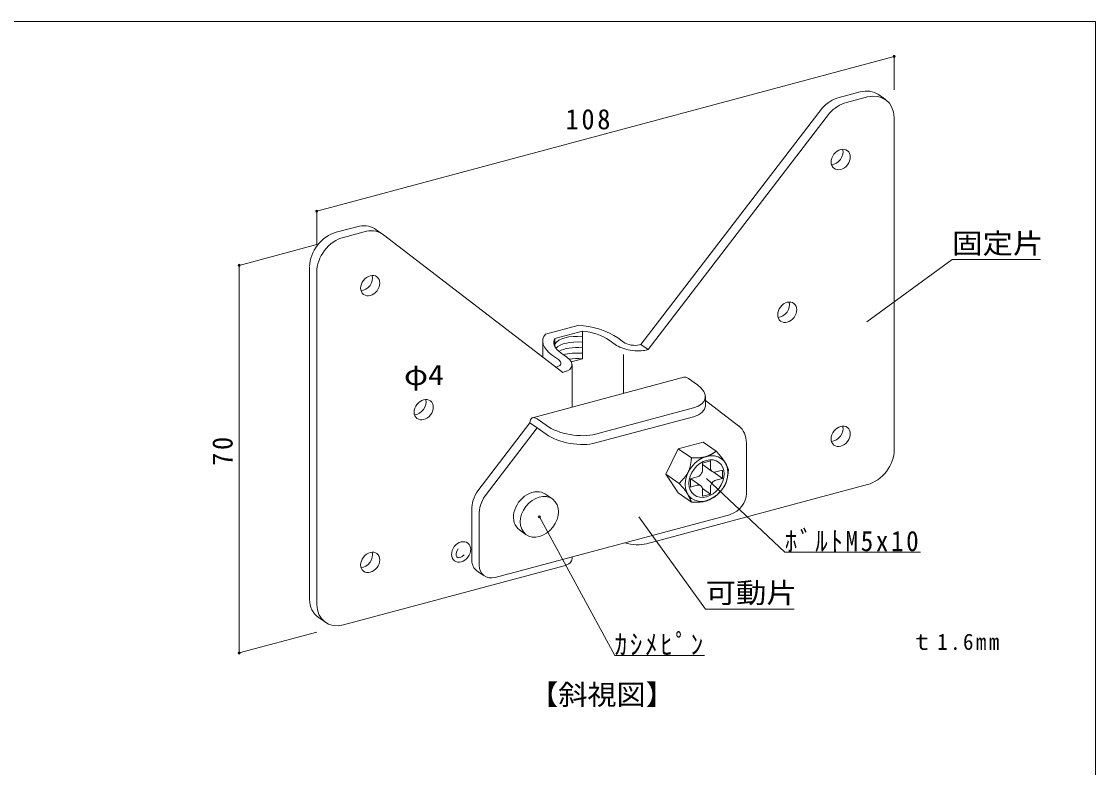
# Model space of a CAD drawing. Units: millimetres on the paper. Extents: x -195 to 195, y -138 to 138.
# Drawn here: x 0.7 to 194.8, y 2.8 to 137.5 of the extents above; entities that cross this region are included whole.
import ezdxf
from ezdxf.enums import TextEntityAlignment as Align

# ---------------------------------------------------------------- set-up
doc = ezdxf.new("R2010")
doc.units = ezdxf.units.MM
doc.header["$PDMODE"] = 32
doc.header["$PDSIZE"] = 0.4
doc.layers.add('0-0', color=3, linetype='Continuous')
for name, color, linetype, lineweight in [('0-2_本体', 7, 'Continuous', 18), ('0-3_稼動片', 7, 'Continuous', 18), ('0-4_ﾎﾞﾙﾄ', 4, 'Continuous', 9), ('0-8_寸法線', 4, 'Continuous', 9), ('F-0_枠図面', 4, 'Continuous', 9)]:
    doc.layers.add(name, color=color, linetype=linetype, lineweight=lineweight)
doc.styles.add('ＭＳ ゴシック', font='')
doc.styles.get('ＭＳ ゴシック').set_extended_font_data('MS Gothic')

msp = doc.modelspace()

# ---------------------------------------------------------------- linework, layer by layer
at = {"layer": '0-2_本体'}
for p, q in [((148.438, 123.769), (152.233, 124.785)), ((156.824, 123.383), (155.513, 124.3)), ((145.361, 121.831), (112.63, 79.174)), ((158.373, 120.162), (158.373, 60.162)), ((57.572, 99.421), (61.742, 100.539)), ((66.093, 98.971), (64.782, 99.889)), ((98.485, 74.115), (66.093, 98.971)), ((52.742, 33.127), (52.742, 93.127)), ((95.361, 81.05), (101.198, 82.614)), ((94.87, 79.804), (94.87, 76.889)), ((109.484, 79.6), (108.419, 80.345)), ((112.34, 79.096), (112.63, 79.174)), ((98.485, 74.115), (98.775, 74.193)), ((100.17, 75.485), (100.17, 67.831)), ((113.65, 43.178), (153.543, 53.868)), ((100.17, 40.798), (100.17, 40.485)), ((58.882, 28.503), (98.775, 39.193)), ((55.602, 28.988), (54.292, 29.906))]:
    msp.add_line(p, q, dxfattribs=at)
at = {"layer": '0-2_本体', "color": 4, "lineweight": 9}
for p, q in [((149.748, 122.851), (153.543, 123.868)), ((146.672, 120.913), (113.94, 78.256)), ((58.882, 98.503), (63.053, 99.621)), ((54.053, 32.209), (54.053, 92.209)), ((97.087, 80.243), (102.037, 81.57)), ((102.037, 81.57), (102.037, 76.57)), ((97.087, 80.243), (97.087, 78.765)), ((107.938, 79.186), (106.873, 79.931)), ((113.94, 78.256), (112.63, 79.174)), ((113.536, 78.148), (113.94, 78.256)), ((97.699, 76.442), (96.635, 77.188)), ((99.245, 76.856), (98.18, 77.602)), ((100.022, 76.03), (102.037, 76.57)), ((109.448, 77.374), (109.448, 70.317)), ((97.26, 75.055), (97.465, 75.11))]:
    msp.add_line(p, q, dxfattribs=at)
at = {"layer": '0-2_本体'}
for centre, major_axis, ratio, start_param, end_param in [((152.233, 119.785), (3.398, 4.429), 0.775, 0.0337821, 0.7804232), ((153.543, 118.868), (3.398, 4.429), 0.775, 5.5027621, 7.0636086), ((148.438, 118.769), (3.398, 4.429), 0.775, 0.7804232, 1.4708852), ((57.572, 94.421), (3.398, 4.429), 0.775, 0.7804232, 2.3412697), ((61.384, 95.46), (3.398, 4.429), 0.775, 0.0000058, 0.7061904), ((62.694, 94.542), (3.398, 4.429), 0.775, 0.0000058, 0.7061904), ((102.527, 78.767), (-7.63, 1.345), 0.475, 3.9177568, 4.9703372), ((102.527, 78.767), (-7.63, 1.345), 0.475, 6.006769, 7.0593494), ((111.029, 80.014), (-2.001, 0.353), 0.475, 0.7761641, 2.3654286), ((96.154, 76.028), (-4.002, 0.706), 0.475, 2.3654286, 3.9177568), ((153.543, 58.868), (3.398, 4.429), 0.775, 3.9220159, 5.5027621), ((111.029, 45.014), (-4.002, 0.706), 0.475, 1.3169539, 2.3654286), ((96.154, 41.028), (-4.002, 0.706), 0.475, 2.3654286, 3.2259547), ((57.572, 34.421), (3.398, 4.429), 0.775, 2.3611694, 3.1753748), ((58.882, 33.503), (3.398, 4.429), 0.775, 2.3611694, 3.9220159)]:
    msp.add_ellipse(centre, major_axis=major_axis, ratio=ratio, start_param=start_param, end_param=end_param, dxfattribs=at)
at = {"layer": '0-2_本体', "color": 4, "lineweight": 9}
for centre, major_axis, ratio, start_param, end_param in [((149.748, 117.851), (3.398, 4.429), 0.775, 0.7804232, 1.4708852), ((147.403, 113.491), (1.218, 1.587), 0.775, 3.7175133, 5.7749133), ((58.882, 93.503), (3.398, 4.429), 0.775, 0.7804232, 2.3611694), ((62.401, 90.715), (1.218, 1.587), 0.775, 3.7175133, 5.7749133), ((137.744, 85.903), (1.218, 1.587), 0.775, 3.7175133, 5.7749133), ((102.527, 78.767), (-5.628, 0.992), 0.475, 3.9177568, 4.8828149), ((102.527, 78.767), (-5.628, 0.992), 0.475, 6.0942913, 7.0593494), ((102.527, 77.767), (-5.628, 0.992), 0.475, 4.8828149, 6.0942913), ((102.527, 76.767), (-5.628, 0.992), 0.475, 4.8828149, 5.9941464), ((102.527, 75.767), (-5.628, 0.992), 0.475, 4.8828149, 5.7890962), ((102.527, 74.767), (-5.628, 0.992), 0.475, 4.8828149, 5.55652), ((111.029, 80.014), (-4.002, 0.706), 0.475, 0.7761641, 2.3654286), ((96.154, 76.028), (-2.001, 0.353), 0.475, 2.3654286, 3.9177568), ((102.527, 73.767), (-5.628, 0.992), 0.475, 4.8828149, 5.3312495), ((72.061, 68.303), (1.218, 1.587), 0.775, 3.7175133, 5.7749133), ((147.403, 63.491), (1.218, 1.587), 0.775, 3.7175133, 5.7749133), ((62.401, 40.715), (1.218, 1.587), 0.775, 3.7175133, 5.7749133), ((80.133, 41.697), (0.731, 0.952), 0.625, 1.4886985, 4.6302911)]:
    msp.add_ellipse(centre, major_axis=major_axis, ratio=ratio, start_param=start_param, end_param=end_param, dxfattribs=at)
at = {"layer": '0-2_本体'}
for centre in [(148.714, 112.574), (63.712, 89.798), (139.054, 84.985), (73.371, 67.386), (148.714, 62.574), (80.133, 41.697), (63.712, 39.798)]:
    msp.add_ellipse(centre, major_axis=(1.218, 1.587), ratio=0.775, dxfattribs=at)
at = {"layer": '0-3_稼動片'}
for p, q in [((120.375, 73.245), (93.054, 65.925)), ((121.184, 73.028), (122.822, 71.881)), ((124.268, 69.738), (124.268, 68.138)), ((130.296, 64.435), (124.268, 69.061)), ((122.088, 66.119), (104.427, 61.387)), ((83.137, 52.753), (92.553, 65.025)), ((93.863, 64.108), (92.553, 65.025)), ((93.863, 64.108), (95.502, 62.96)), ((131.672, 52.238), (131.672, 61.344)), ((82.065, 40.153), (82.065, 49.386)), ((86.273, 37.074), (128.832, 48.477)), ((84.305, 37.365), (82.994, 38.283))]:
    msp.add_line(p, q, dxfattribs=at)
at = {"layer": '0-3_稼動片', "color": 4, "lineweight": 9}
for p, q in [((122.088, 67.719), (104.427, 62.987)), ((84.447, 51.836), (93.863, 64.108)), ((93.863, 65.708), (95.502, 64.56)), ((83.375, 39.297), (83.375, 48.368))]:
    msp.add_line(p, q, dxfattribs=at)
at = {"layer": '0-3_稼動片'}
for centre, major_axis, ratio, start_param, end_param in [((121.184, 71.428), (-0.923, 1.773), 0.525, 5.5020269, 6.1671925), ((117.992, 70.587), (-6.254, 1.103), 0.475, 2.3654286, 3.9177568), ((117.992, 68.987), (-6.254, 1.103), 0.475, 2.3654286, 3.2259411), ((93.863, 64.108), (-0.923, 1.773), 0.525, 5.5020269, 7.0643437), ((126.842, 60.085), (3.398, 4.429), 0.775, 5.495762, 6.2669029), ((100.331, 64.255), (-6.254, 1.103), 0.475, 0.7761641, 2.3654286), ((86.894, 50.58), (3.398, 4.429), 0.775, 1.6719385, 2.3611694), ((128.774, 51.497), (2.039, 2.657), 0.775, 3.9419156, 5.5027621), ((84.962, 40.992), (2.039, 2.657), 0.775, 2.3611694, 2.3818129), ((84.962, 40.992), (2.039, 2.657), 0.775, 2.3818129, 3.1753683), ((86.273, 40.074), (2.039, 2.657), 0.775, 2.3611694, 3.9220159)]:
    msp.add_ellipse(centre, major_axis=major_axis, ratio=ratio, start_param=start_param, end_param=end_param, dxfattribs=at)
at = {"layer": '0-3_稼動片', "color": 4, "lineweight": 9}
for centre, major_axis, ratio, start_param, end_param in [((100.331, 65.855), (-6.254, 1.103), 0.475, 0.7761641, 2.3654286), ((88.205, 49.663), (3.398, 4.429), 0.775, 1.6719385, 2.3611694)]:
    msp.add_ellipse(centre, major_axis=major_axis, ratio=ratio, start_param=start_param, end_param=end_param, dxfattribs=at)
at = {"layer": '0-4_ﾎﾞﾙﾄ'}
for p, q in [((121.748, 58.676), (119.372, 60.339)), ((123.745, 57.735), (125.194, 58.124)), ((123.745, 57.735), (123.745, 56.484)), ((125.501, 56.225), (123.745, 57.455)), ((125.194, 58.124), (125.194, 56.874)), ((126.16, 56.132), (127.368, 56.456)), ((127.368, 56.456), (127.368, 54.956)), ((119.517, 54.078), (117.141, 55.741)), ((121.572, 54.903), (122.781, 55.227)), ((121.572, 54.903), (121.572, 53.403)), ((123.439, 53.633), (121.611, 54.913)), ((127.368, 54.956), (125.683, 56.135)), ((126.159, 54.632), (127.368, 54.956)), ((121.572, 53.403), (122.779, 53.726)), ((125.194, 52.124), (123.732, 53.147)), ((123.745, 52.985), (123.745, 51.735)), ((125.194, 53.375), (125.194, 52.124)), ((123.745, 51.735), (125.194, 52.124)), ((126.209, 51.871), (126.372, 52.029))]:
    msp.add_line(p, q, dxfattribs=at)
at = {"layer": '0-4_ﾎﾞﾙﾄ', "color": 7, "lineweight": 18}
for p, q in [((126.209, 59.871), (123.834, 61.535)), ((119.372, 52.339), (117.141, 55.741)), ((95.387, 52.12), (96.615, 51.26)), ((121.748, 50.676), (119.372, 52.339)), ((90.683, 45.651), (91.911, 44.791))]:
    msp.add_line(p, q, dxfattribs=at)
for points in [[(117.141, 55.741), (119.372, 60.339), (123.834, 61.535)], [(126.209, 59.871), (126.246, 59.831), (126.309, 59.762), (126.372, 59.692), (126.436, 59.623), (126.499, 59.554), (126.561, 59.484), (126.624, 59.414), (126.686, 59.344), (126.748, 59.274), (126.81, 59.204), (126.871, 59.133), (126.931, 59.062), (126.992, 58.991), (127.051, 58.919), (127.11, 58.847), (127.168, 58.775), (127.226, 58.702), (127.283, 58.629), (127.339, 58.555), (127.394, 58.481), (127.448, 58.407), (127.502, 58.331), (127.554, 58.255), (127.606, 58.179), (127.656, 58.102), (127.705, 58.024), (127.754, 57.946), (127.801, 57.867), (127.846, 57.787), (127.872, 57.74), (127.885, 57.716), (127.908, 57.674), (127.93, 57.632), (127.952, 57.59), (127.973, 57.548), (127.995, 57.505), (128.016, 57.462), (128.036, 57.419), (128.057, 57.376)], [(128.44, 56.469), (128.432, 56.41), (128.419, 56.309), (128.406, 56.208), (128.393, 56.107), (128.38, 56.006), (128.366, 55.905), (128.351, 55.805), (128.337, 55.704), (128.321, 55.604), (128.305, 55.505), (128.288, 55.406), (128.271, 55.307), (128.252, 55.208), (128.233, 55.111), (128.212, 55.013), (128.191, 54.916), (128.168, 54.82), (128.144, 54.725), (128.118, 54.63), (128.091, 54.536), (128.063, 54.443), (128.033, 54.35), (128.001, 54.259), (127.967, 54.168), (127.932, 54.078), (127.895, 53.99), (127.856, 53.902), (127.815, 53.815), (127.771, 53.729), (127.745, 53.68), (127.723, 53.64), (127.684, 53.571), (127.643, 53.503), (127.601, 53.436), (127.557, 53.369), (127.512, 53.303), (127.466, 53.237), (127.419, 53.173), (127.37, 53.108)], [(128.057, 57.376), (128.077, 57.333), (128.097, 57.29), (128.116, 57.247), (128.136, 57.203), (128.155, 57.159), (128.174, 57.116), (128.193, 57.072), (128.212, 57.028), (128.231, 56.984), (128.249, 56.939), (128.268, 56.895), (128.286, 56.851), (128.304, 56.807), (128.322, 56.762), (128.34, 56.718), (128.358, 56.673), (128.376, 56.629), (128.394, 56.584), (128.412, 56.539), (128.429, 56.495), (128.44, 56.469)], [(127.37, 53.108), (127.321, 53.045), (127.27, 52.982), (127.219, 52.919), (127.166, 52.857), (127.113, 52.795), (127.059, 52.734), (127.004, 52.673), (126.948, 52.612), (126.892, 52.552), (126.835, 52.492), (126.778, 52.433), (126.72, 52.374), (126.661, 52.314), (126.602, 52.256), (126.543, 52.197), (126.484, 52.138), (126.424, 52.08), (126.364, 52.022), (126.304, 51.963), (126.244, 51.905), (126.209, 51.871)], [(121.748, 50.676), (121.804, 50.675), (121.9, 50.673), (121.997, 50.672), (122.093, 50.67), (122.189, 50.669), (122.286, 50.668), (122.382, 50.668), (122.478, 50.668), (122.573, 50.669), (122.669, 50.67), (122.764, 50.672), (122.86, 50.675), (122.954, 50.678), (123.049, 50.683), (123.143, 50.689), (123.237, 50.695), (123.331, 50.703), (123.424, 50.712), (123.517, 50.722), (123.61, 50.734), (123.702, 50.747), (123.793, 50.762), (123.884, 50.778), (123.975, 50.796), (124.065, 50.815), (124.154, 50.837), (124.243, 50.86), (124.332, 50.885), (124.419, 50.913), (124.47, 50.929), (124.506, 50.942), (124.569, 50.965), (124.631, 50.988), (124.693, 51.013), (124.755, 51.038), (124.816, 51.065), (124.877, 51.093), (124.938, 51.121), (124.999, 51.15)], [(124.999, 51.15), (125.059, 51.18), (125.119, 51.211), (125.179, 51.242), (125.239, 51.274), (125.298, 51.307), (125.358, 51.341), (125.417, 51.375), (125.476, 51.409), (125.535, 51.444), (125.593, 51.479), (125.652, 51.515), (125.71, 51.551), (125.769, 51.588), (125.827, 51.625), (125.885, 51.662), (125.943, 51.699), (126.001, 51.736), (126.059, 51.774), (126.117, 51.812), (126.175, 51.849), (126.209, 51.871)]]:
    msp.add_lwpolyline(points, dxfattribs=at)
at = {"layer": '0-4_ﾎﾞﾙﾄ'}
for points in [[(123.702, 58.747), (123.61, 58.734), (123.517, 58.722), (123.424, 58.712), (123.331, 58.703), (123.237, 58.695), (123.143, 58.689), (123.049, 58.683), (122.954, 58.678), (122.86, 58.675), (122.764, 58.672), (122.669, 58.67), (122.573, 58.669), (122.478, 58.668), (122.382, 58.668), (122.286, 58.668), (122.189, 58.669), (122.093, 58.67), (121.997, 58.672), (121.9, 58.673), (121.804, 58.675), (121.748, 58.676), (121.742, 58.624), (121.731, 58.534), (121.721, 58.444), (121.71, 58.355), (121.7, 58.265), (121.689, 58.176), (121.677, 58.086), (121.665, 57.997), (121.653, 57.908), (121.64, 57.82), (121.627, 57.731), (121.613, 57.643), (121.598, 57.556), (121.583, 57.468), (121.566, 57.382), (121.549, 57.295), (121.531, 57.209), (121.512, 57.124)], [(126.209, 59.871), (126.175, 59.849), (126.117, 59.812), (126.059, 59.774), (126.001, 59.736), (125.943, 59.699), (125.885, 59.662), (125.827, 59.625), (125.769, 59.588), (125.71, 59.551), (125.652, 59.515), (125.593, 59.479), (125.535, 59.444), (125.476, 59.409), (125.417, 59.375), (125.358, 59.341), (125.298, 59.307), (125.239, 59.274), (125.179, 59.242), (125.119, 59.211), (125.059, 59.18), (124.999, 59.15), (124.938, 59.121), (124.877, 59.093), (124.816, 59.065), (124.755, 59.038), (124.693, 59.013), (124.631, 58.988), (124.569, 58.965), (124.506, 58.942), (124.47, 58.929), (124.419, 58.913), (124.332, 58.885), (124.243, 58.86), (124.154, 58.837), (124.065, 58.815), (123.975, 58.796), (123.884, 58.778), (123.793, 58.762), (123.702, 58.747)], [(121.512, 57.124), (121.491, 57.039), (121.47, 56.954), (121.447, 56.87), (121.423, 56.787), (121.398, 56.704), (121.371, 56.622), (121.343, 56.541), (121.314, 56.46), (121.283, 56.381), (121.25, 56.302), (121.215, 56.223), (121.194, 56.178), (121.172, 56.132), (121.132, 56.051), (121.089, 55.972), (121.045, 55.893), (120.999, 55.816), (120.952, 55.739), (120.903, 55.663), (120.852, 55.588), (120.8, 55.513), (120.747, 55.439), (120.692, 55.366), (120.636, 55.293), (120.579, 55.221), (120.52, 55.149), (120.461, 55.078), (120.401, 55.007), (120.339, 54.937), (120.277, 54.867), (120.214, 54.798), (120.15, 54.729), (120.086, 54.66), (120.021, 54.592), (119.956, 54.523), (119.89, 54.455), (119.823, 54.387), (119.757, 54.32), (119.69, 54.252)], [(119.69, 54.252), (119.623, 54.185), (119.556, 54.117), (119.517, 54.078), (119.551, 54.041), (119.609, 53.977), (119.667, 53.913), (119.725, 53.849), (119.783, 53.784), (119.841, 53.72), (119.898, 53.656), (119.956, 53.591), (120.013, 53.526), (120.07, 53.461), (120.126, 53.396), (120.182, 53.331), (120.238, 53.265), (120.293, 53.199), (120.348, 53.133), (120.402, 53.066), (120.455, 52.999), (120.508, 52.932), (120.561, 52.864), (120.613, 52.796), (120.664, 52.728), (120.714, 52.659), (120.763, 52.589), (120.812, 52.519), (120.86, 52.449), (120.907, 52.378), (120.953, 52.306), (120.998, 52.234), (121.042, 52.161), (121.067, 52.119), (121.083, 52.091), (121.11, 52.044), (121.137, 51.997), (121.163, 51.949), (121.189, 51.901), (121.214, 51.853)], [(121.214, 51.853), (121.24, 51.805), (121.264, 51.756), (121.289, 51.707), (121.313, 51.658), (121.337, 51.609), (121.361, 51.56), (121.384, 51.511), (121.407, 51.461), (121.43, 51.411), (121.453, 51.361), (121.475, 51.311), (121.498, 51.261), (121.52, 51.211), (121.542, 51.161), (121.564, 51.11), (121.585, 51.06), (121.607, 51.009), (121.629, 50.959), (121.65, 50.908), (121.671, 50.857), (121.693, 50.807), (121.714, 50.756), (121.735, 50.705), (121.748, 50.676)]]:
    msp.add_lwpolyline(points, dxfattribs=at)
for major_axis in [(2.732, 3.56), (2.252, 2.935)]:
    msp.add_ellipse((124.47, 54.929), major_axis=major_axis, ratio=0.768, dxfattribs=at)
for centre, start_param, end_param in [((122.779, 56.226), 3.9265525, 5.4982255), ((126.16, 57.132), 2.3548794, 3.9283059), ((126.16, 53.632), 0.7849598, 2.3566328), ((122.779, 52.726), 5.4964721, 7.0698985)]:
    msp.add_ellipse(centre, major_axis=(0.683, 0.89), ratio=0.768, start_param=start_param, end_param=end_param, dxfattribs=at)
at = {"layer": '0-4_ﾎﾞﾙﾄ', "color": 7, "lineweight": 18}
msp.add_ellipse((93.035, 48.886), major_axis=(2.435, 3.173), ratio=0.768, start_param=0.033519, end_param=3.1751271, dxfattribs=at)
msp.add_ellipse((94.263, 48.025), major_axis=(2.435, 3.173), ratio=0.768, dxfattribs=at)
at = {"layer": '0-8_寸法線'}
for p, q in [((158.373, 125.162), (158.373, 131.186)), ((54.053, 97.209), (40.028, 93.451)), ((40.028, 93.451), (40.028, 23.451)), ((168.838, 94.482), (153.428, 83.233)), ((168.838, 94.482), (184.838, 94.482)), ((138.613, 41.675), (124.47, 54.929)), ((107.88, 22.982), (94.263, 48.025)), ((124.287, 31.365), (112.258, 48.057)), ((138.613, 41.675), (163.113, 41.675)), ((124.287, 31.365), (140.287, 31.365)), ((54.053, 27.209), (40.028, 23.451)), ((107.88, 22.982), (124.13, 22.982))]:
    msp.add_line(p, q, dxfattribs=at)
msp.add_lwpolyline([(54.053, 97.209), (54.053, 103.234), (158.373, 131.186)], dxfattribs=at)
for p in [(158.373, 131.186), (54.053, 103.234), (40.028, 93.451), (94.263, 48.025), (40.028, 23.451)]:
    msp.add_point(p, dxfattribs=at)
at = {"layer": 'F-0_枠図面', "color": 7, "lineweight": 18}
for p in [(-194.75, 137.5), (194.75, -137.5)]:
    msp.add_line(p, (194.75, 137.5), dxfattribs=at)

# ---------------------------------------------------------------- texts
at = {"layer": '0-0', "style": 'ＭＳ ゴシック', "width": 1.15}
msp.add_text('φ4', height=3.666, dxfattribs=at).set_placement((69.809, 70.741), align=Align.BOTTOM_LEFT)
at = {"layer": '0-8_寸法線', "color": 3, "style": 'ＭＳ ゴシック', "width": 1.1}
for s, p in [('固定片', (168.838, 94.482)), ('可動片', (124.287, 31.365))]:
    msp.add_text(s, height=3.666, dxfattribs=at).set_placement(p, align=Align.BOTTOM_LEFT)
at = {"layer": '0-8_寸法線', "color": 7, "style": 'ＭＳ ゴシック', "width": 1.05}
msp.add_text('【斜視図】', height=3.666, dxfattribs=at).set_placement((92.458, 12.982), align=Align.BOTTOM_LEFT)
at = {"layer": '0-8_寸法線', "color": 3, "char_height": 3.666, "attachment_point": 7, "style": 'ＭＳ ゴシック'}
for s, insert in [('\\T1.21;\\W0.95;108', (99.002, 117.967)), ('\\T1.22;\\W0.9;ﾎﾞﾙﾄM5x10', (138.613, 41.675)), ('\\T1.22;\\W0.9;ｶｼﾒﾋﾟﾝ', (107.88, 22.982))]:
    msp.add_mtext(s, dxfattribs=dict(at, insert=insert))
at = {"layer": '0-8_寸法線', "color": 3, "insert": (38.9, 57.241), "char_height": 3.666, "attachment_point": 7, "rotation": 90, "style": 'ＭＳ ゴシック'}
msp.add_mtext('\\T1.21;\\W0.95;70', dxfattribs=at)
at = {"layer": '0-8_寸法線', "color": 7, "insert": (161.469, 23.956), "char_height": 2.933, "attachment_point": 7, "style": 'ＭＳ ゴシック'}
msp.add_mtext('\\T1.23;\\W0.95;ｔ1.6mm', dxfattribs=at)

doc.saveas('drawing.dxf')
